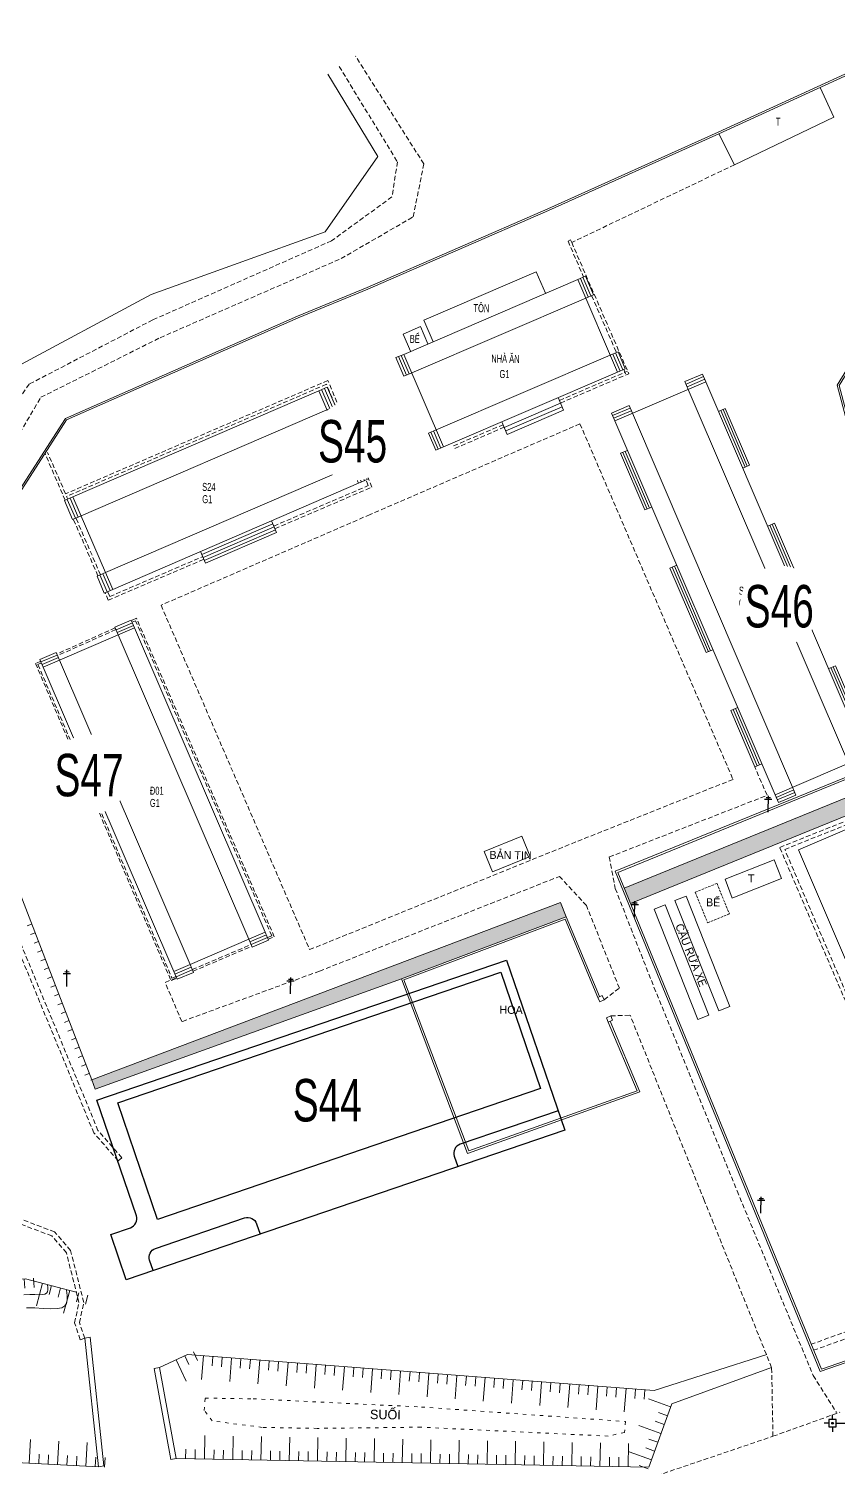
# Model space of a CAD drawing. Header units: inches. Extents: x 496359 to 501064, y 2374078 to 2377203.
# Drawn here: x 500530.2 to 500616.1, y 2376562.2 to 2376714.9 of the extents above; entities that cross this region are included whole.
import ezdxf
from ezdxf.enums import TextEntityAlignment as Align

# ---------------------------------------------------------------- set-up
doc = ezdxf.new("R2010")
doc.units = ezdxf.units.IN
doc.header["$MEASUREMENT"] = 0
doc.linetypes.add('ACAD_ISO03W100', pattern=[30, 12, -18])
doc.linetypes.add('DASHED', pattern=[0.75, 0.5, -0.25])
for name, color, linetype in [('cd', 7, 'Continuous'), ('chu', 6, 'Continuous'), ('MANH', 147, 'Continuous'), ('MOC - DC2', 1, 'Continuous'), ('NOI', 2, 'Continuous'), ('tl', 8, 'Continuous')]:
    doc.layers.add(name, color=color, linetype=linetype)
for name, color, linetype, lineweight in [('EG Text2', 7, 'Continuous', 18), ('ISO', 252, 'Continuous', 20), ('LC Net dam 1', 30, 'Continuous', 30), ('LC Net manh', 239, 'Continuous', 5), ('manh1', 67, 'Continuous', 13)]:
    doc.layers.add(name, color=color, linetype=linetype, lineweight=lineweight)
doc.styles.add('EG Hai', font='')
doc.styles.add('style1', font='')
doc.styles.get('EG Hai').set_extended_font_data('.VnArial NarrowH')
doc.styles.get('style1').set_extended_font_data('.VnAvantH')
pattern_1 = [(359.267215784, (-736010.08436, -2368366.01803), (0.566607394046, 0.317539068605), [0.375, -0.75]), (119.267215784, (-736010.08436, -2368366.01803), (-0.55830059713, 0.331926862913), [0.375, -0.75]), (59.267215784, (-736010.08436, -2368366.01803), (0.008306796916, 0.64946593152), [-0.75, 0.375])]

# ---------------------------------------------------------------- blocks, each defined once
blk = doc.blocks.new('cdien')
at = {"layer": 'cd', "extrusion": (-0.000518657, 0.000768986, 1)}
for p, q in [((-0.46, 3.14, 0), (0.49, 3.14, 0)), ((0, 0), (0, 3.5, 0)), ((-0.8, 2.78, 0), (0.76, 2.78, 0))]:
    blk.add_line(p, q, dxfattribs=at)
blk = doc.blocks.new('1')
at = {"layer": 'tl', "color": 250, "lineweight": 0}
blk.add_line((0, -0.5), (0, 0), dxfattribs=at)
blk = doc.blocks.new('t2')
at = {"layer": 'tl', "color": 250, "lineweight": 0}
for p, q in [((-2, 0), (-2, -1)), ((-1, 0), (-1, -1)), ((0, 0), (0, -2.5))]:
    blk.add_line(p, q, dxfattribs=at)
blk = doc.blocks.new('t1')
at = {"layer": 'tl', "color": 250, "lineweight": 0}
for p, q in [((0, 0), (0, 2.5)), ((-2, 0), (-2, 1)), ((-1, 0), (-1, 1))]:
    blk.add_line(p, q, dxfattribs=at)
blk = doc.blocks.new('MOC')
at = {"layer": 'MOC - DC2'}
for points in [[(-0.4, 0), (-0.9, 0)], [(0, 0.4), (0, 0.9)], [(0.4, 0), (5.03, 0)], [(0, -0.4), (0, -0.9)]]:
    blk.add_lwpolyline(points, dxfattribs=at)
blk.add_lwpolyline([(-0.4, -0.4), (0.4, -0.4), (0.4, 0.4), (-0.4, 0.4)], close=True, dxfattribs=at)
blk.add_circle((0, 0), 0.0868, dxfattribs=at)
blk = doc.blocks.new('Nền HT mới')
at = {"layer": 'MANH', "lineweight": 0}
h = blk.add_hatch(dxfattribs=at)
h.set_pattern_fill('HONEY', color=8, scale=3, angle=-0.7328, style=0)
h.set_pattern_definition(pattern_1)
h.paths.add_polyline_path([(714.21, 342.87), (714.87, 341.24), (747.98, 354.73), (747.47, 356.42)])
h = blk.add_hatch(dxfattribs=at)
h.set_pattern_fill('HONEY', color=8, scale=3, angle=-0.7328, style=0)
h.set_pattern_definition(pattern_1)
h.paths.add_polyline_path([(708.04, 339.84), (707.45, 341.35), (657.66, 322.53), (658.03, 321.54), (690.55, 333.26)])
at = {"layer": 'MANH', "color": 4, "lineweight": 0, "elevation": -28.38}
for points in [[(757.38, 324), (747.08, 358.43), (737.02, 396.25), (743.94, 407.46), (751.11, 414.41), (756.41, 419.73), (748.14, 434.14), (724.17, 423.16), (706.08, 415.01), (686.91, 406.68), (679.5, 403.63), (654.86, 392.76), (639.66, 369.15), (637.68, 365.88)], [(757.19, 323.94), (746.89, 358.37), (736.81, 396.28), (743.79, 407.59), (750.97, 414.55), (756.16, 419.76), (748.05, 433.88), (724.26, 422.98), (706.16, 414.83), (686.99, 406.5), (679.58, 403.44), (654.99, 392.6), (639.82, 369.04), (637.87, 365.81)]]:
    blk.add_lwpolyline(points, dxfattribs=at)
at = {"layer": 'MANH', "color": 3, "linetype": 'DASHED', "lineweight": 0, "elevation": -28.38}
for points in [[(637.47, 372.55), (638.11, 371.25), (652.27, 395.01), (664.93, 401.34), (684.13, 409.74), (691.79, 414.17), (692.92, 419.79), (685.68, 431.22)], [(683.94, 430.13), (690.12, 420), (689.54, 416.29), (683.13, 411.63), (664.14, 403.23), (651.03, 396.41), (636.12, 375.34), (637.11, 373.29)], [(709.5, 392.19), (687.22, 382.56)], [(709.5, 392.19), (725.75, 354.43), (709.2, 347.84)], [(687.22, 382.56), (665.02, 372.93), (680.79, 336.35), (709.2, 347.84)], [(712.62, 346.19), (729.36, 352.74), (728.06, 355.77)], [(712.61, 346.2), (713.25, 342.84), (717.36, 332.35), (726.19, 310.73), (734.26, 291.12), (736.75, 287.2)], [(681.84, 334.07), (707.33, 344.13)], [(713.68, 332.27), (710.19, 341.03), (707.33, 344.13)], [(681.84, 334.07), (667.22, 328.71), (665.46, 332.86), (666.66, 333.38)], [(712.06, 331.02), (713.68, 332.27)], [(712.78, 329.32), (714.83, 329.39)], [(729.99, 284.67), (729.85, 291.98), (722.69, 309.74), (714.83, 329.39)], [(651.55, 258.23), (661.74, 261.65), (674.33, 265.81), (729.99, 284.67), (737.1, 287.22)]]:
    blk.add_lwpolyline(points, dxfattribs=at)
at = {"layer": 'MANH', "lineweight": 0, "elevation": -28.38}
blk.add_lwpolyline([(682.72, 429.33), (688.05, 420.57), (682.45, 412.59), (663.97, 405.91), (649.22, 397.99), (642.18, 389.96), (635, 379.34), (623.08, 374.67), (610.14, 380.27), (595.24, 389.59), (587.58, 396.68), (597.22, 407.19)], dxfattribs=at)
at = {"layer": 'MANH', "color": 2, "lineweight": 0, "elevation": -28.38}
for points in [[(736.44, 424.74), (734.99, 427.9)], [(736.44, 424.74), (725.9, 419.7), (724.26, 422.98)], [(708.62, 411.45), (708.49, 411.72)], [(692.91, 403.21), (704.86, 408.34)], [(704.86, 408.34), (705.85, 406.05)], [(710.09, 407.87), (709.26, 407.51)], [(710.94, 405.9), (710.09, 407.87)], [(690.79, 399.57), (709.26, 407.51)], [(713.49, 397.68), (709.26, 407.51)], [(710.38, 405.66), (709.54, 407.63)], [(710.66, 405.78), (709.81, 407.75)], [(691.63, 397.6), (710.11, 405.54)], [(710.11, 405.54), (710.94, 405.9)], [(690.73, 401.73), (692.57, 402.52)], [(693.36, 400.68), (692.57, 402.52)], [(692.91, 403.21), (693.9, 400.91)], [(691.52, 399.89), (690.73, 401.73)], [(689.96, 399.22), (690.79, 399.57)], [(690.81, 397.25), (689.96, 399.22)], [(691.08, 397.37), (690.24, 399.34)], [(691.36, 397.49), (690.51, 399.46)], [(695.01, 389.74), (690.79, 399.57)], [(694.24, 391.55), (712.71, 399.49)], [(712.71, 399.49), (713.54, 399.84)], [(713.76, 397.8), (712.99, 399.6)], [(714.04, 397.92), (713.26, 399.72)], [(714.31, 398.03), (713.54, 399.84)], [(691.63, 397.6), (690.81, 397.25)], [(695.01, 389.75), (713.49, 397.68)], [(713.49, 397.68), (714.31, 398.03)], [(720.64, 396.68), (722.51, 397.48)], [(720.76, 396.4), (722.62, 397.2)], [(722.86, 396.65), (722.51, 397.48)], [(681.76, 395.7), (655.66, 384.43)], [(681.76, 395.7), (682.67, 396.09)], [(681.76, 395.7), (686, 385.88)], [(682.07, 395.83), (682.93, 393.82)], [(682.37, 395.96), (683.24, 393.95)], [(682.67, 396.09), (683.54, 394.08)], [(713.2, 392.51), (722.86, 396.65)], [(721, 395.85), (720.64, 396.68)], [(720.88, 396.13), (722.74, 396.92)], [(721, 395.85), (738.01, 356.14)], [(722.86, 396.65), (739.87, 356.94)], [(701.46, 391.8), (707.44, 394.37)], [(707.76, 393.64), (707.18, 394.98)], [(712.85, 393.34), (714.71, 394.14)], [(715.07, 393.31), (714.71, 394.14)], [(682.63, 393.69), (656.53, 382.42)], [(682.63, 393.69), (683.54, 394.08)], [(701.62, 391.44), (707.6, 394)], [(701.78, 391.07), (707.76, 393.64)], [(713.2, 392.51), (712.85, 393.34)], [(712.97, 393.06), (714.83, 393.86)], [(713.08, 392.79), (714.95, 393.58)], [(715.07, 393.31), (732.08, 353.6)], [(724.93, 393.82), (724.21, 393.51)], [(724.45, 393.61), (727.03, 387.59)], [(724.69, 393.71), (727.27, 387.69)], [(724.93, 393.82), (727.51, 387.79)], [(694.24, 391.55), (693.41, 391.19)], [(694.19, 389.38), (693.41, 391.19)], [(694.46, 389.5), (693.68, 391.31)], [(694.74, 389.62), (693.96, 391.43)], [(701.78, 391.07), (701.2, 392.41)], [(713.2, 392.51), (730.21, 352.8)], [(695.01, 389.74), (694.19, 389.38)], [(685.23, 387.66), (686.14, 388.06)], [(686.14, 388.06), (686.91, 386.27)], [(713.82, 389.06), (714.55, 389.37)], [(713.82, 389.06), (716.4, 383.04)], [(714.06, 389.16), (716.64, 383.14)], [(714.3, 389.26), (716.88, 383.24)], [(685.23, 387.66), (659.13, 376.4)], [(685.53, 387.8), (686.31, 386.01)], [(685.84, 387.93), (686.61, 386.14)], [(727.51, 387.79), (726.79, 387.48)], [(686, 385.88), (659.9, 374.61)], [(686, 385.88), (686.91, 386.27)], [(655.66, 384.43), (654.75, 384.04)], [(654.75, 384.04), (655.62, 382.03)], [(655.05, 384.17), (655.92, 382.16)], [(655.36, 384.3), (656.22, 382.29)], [(659.9, 374.61), (655.66, 384.43)], [(656.53, 382.42), (655.62, 382.03)], [(716.4, 383.04), (717.13, 383.35)], [(676.89, 381.56), (669.35, 378.3)], [(677.02, 381.25), (669.48, 378)], [(677.16, 380.95), (669.61, 377.69)], [(677.29, 380.65), (669.74, 377.39)], [(677.29, 380.65), (676.75, 381.88)], [(730.15, 381.63), (729.43, 381.32)], [(729.67, 381.43), (733.52, 372.44)], [(729.91, 381.53), (733.76, 372.54)], [(730.15, 381.63), (734, 372.64)], [(669.74, 377.39), (669.21, 378.63)], [(659.13, 376.4), (658.22, 376)], [(658.22, 376), (658.99, 374.22)], [(658.52, 376.14), (659.29, 374.35)], [(658.82, 376.27), (659.6, 374.48)], [(719.04, 376.88), (719.77, 377.19)], [(719.04, 376.88), (722.89, 367.89)], [(719.28, 376.98), (723.13, 367.99)], [(719.52, 377.08), (723.37, 368.09)], [(659.9, 374.61), (658.99, 374.22)], [(660.12, 370.59), (661.86, 371.34)], [(662.21, 370.51), (661.86, 371.34)], [(734, 372.64), (733.28, 372.33)], [(652.51, 366.35), (662.21, 370.51)], [(660.47, 369.77), (660.12, 370.59)], [(660.24, 370.32), (661.97, 371.06)], [(660.35, 370.04), (662.09, 370.79)], [(674.34, 337.45), (660.47, 369.77)], [(676.08, 338.19), (662.21, 370.51)], [(639.75, 368.92), (657.66, 322.53)], [(722.89, 367.89), (723.62, 368.2)], [(652.15, 367.18), (653.88, 367.92)], [(652.51, 366.35), (652.15, 367.18)], [(652.27, 366.9), (654, 367.64)], [(652.39, 366.62), (654.12, 367.37)], [(654.24, 367.09), (653.88, 367.92)], [(668.1, 334.77), (654.24, 367.09)], [(666.38, 334.03), (652.51, 366.35)], [(736.63, 366.5), (735.91, 366.19)], [(736.15, 366.3), (738.71, 360.33)], [(736.39, 366.4), (738.95, 360.43)], [(736.63, 366.5), (739.19, 360.53)], [(725.53, 361.74), (726.25, 362.05)], [(725.53, 361.74), (728.08, 355.78)], [(725.76, 361.85), (728.32, 355.88)], [(726, 361.95), (728.56, 355.98)], [(739.59, 293.13), (735.01, 291.54), (713.25, 344.67), (746.89, 358.37)], [(739.52, 293.32), (735.13, 291.79), (713.51, 344.56), (746.96, 358.19)], [(714.21, 342.87), (747.47, 356.42)], [(728.08, 355.78), (728.81, 356.09)], [(730.21, 352.8), (739.87, 356.94)], [(714.87, 341.24), (747.98, 354.73)], [(730.33, 352.52), (732.2, 353.32)], [(730.45, 352.25), (732.31, 353.05)], [(732.08, 353.6), (732.43, 352.77)], [(730.21, 352.8), (730.57, 351.97)], [(730.57, 351.97), (732.43, 352.77)], [(732.71, 346.95), (741.47, 350.7)], [(699.34, 346.77), (703.34, 348.4)], [(704.22, 346.23), (703.34, 348.4)], [(699.34, 346.77), (700.22, 344.61)], [(752.81, 300.06), (732.71, 346.95)], [(656.02, 299.98), (650.64, 301.41), (626.07, 299.54), (607.83, 297.22), (596.41, 295.24), (592.88, 294.03), (584.07, 299.72), (577.63, 305.49), (556.96, 328.45), (558.04, 338.43), (550.52, 346.38), (548.02, 345.3), (543.03, 343.85), (539.45, 342.24), (510.91, 324.22), (500.06, 320.67), (471.19, 305.87), (467.42, 308.85), (458.93, 320.65), (458.93, 320.65)], [(700.22, 344.61), (704.22, 346.23)], [(724.93, 343.83), (730.12, 345.89)], [(730.91, 343.9), (730.12, 345.89)], [(725.66, 341.81), (724.93, 343.83)], [(725.73, 341.84), (730.91, 343.9)], [(707.45, 341.35), (657.55, 322.48)], [(708.04, 339.84), (707.45, 341.35)], [(717.37, 340.65), (718.54, 341.12)], [(723.19, 329.4), (718.54, 341.12)], [(719.58, 341.57), (720.76, 342.04)], [(724.23, 329.85), (719.58, 341.57)], [(725.41, 330.31), (720.76, 342.03)], [(708.04, 339.84), (690.55, 333.26), (697.57, 314.71), (715.84, 321.24), (712.69, 328.74)], [(711.41, 331.28), (707.93, 339.58), (690.8, 333.14), (697.69, 314.97), (715.57, 321.36), (712.51, 328.66)], [(711.59, 331.36), (708.04, 339.84)], [(722.01, 328.93), (717.37, 340.65)], [(674.34, 337.45), (676.08, 338.19)], [(674.46, 337.17), (676.2, 337.92)], [(674.58, 336.9), (676.32, 337.64)], [(676.08, 338.19), (676.44, 337.37)], [(668.1, 334.77), (674.34, 337.45)], [(674.34, 337.45), (674.7, 336.62)], [(674.7, 336.62), (676.44, 337.37)], [(666.38, 334.03), (668.1, 334.77)], [(668.1, 334.77), (668.46, 333.94)], [(690.55, 333.26), (658.03, 321.54), (657.66, 322.53)], [(666.38, 334.03), (666.73, 333.2)], [(666.5, 333.76), (668.22, 334.5)], [(666.62, 333.48), (668.34, 334.22)], [(666.73, 333.2), (668.46, 333.94)], [(724.23, 329.85), (725.41, 330.31)], [(722.01, 328.93), (723.19, 329.4)], [(656.91, 295.09), (657.5, 295.19)], [(656.91, 295.09), (658.36, 281.44)], [(657.5, 295.19), (658.95, 281.54)], [(717.38, 289.53), (667.84, 293.34), (664.87, 291.99)], [(729.34, 293.35), (717.38, 289.53)], [(664.28, 291.88), (664.87, 291.99)], [(664.28, 291.88), (666.04, 282.2)], [(664.87, 291.99), (666.63, 282.3)], [(719.24, 288.12), (729.85, 291.98)], [(666.63, 282.3), (716.8, 281.38), (719.24, 288.12)], [(658.36, 281.44), (632.8, 282.78), (625.21, 280.53), (608.28, 277), (578.49, 264.79), (572.14, 262.91), (567.8, 261.93), (542.34, 270.36), (534.95, 275.68), (528.16, 278.52), (514.56, 274.84), (513.91, 262.21), (513.22, 257.54), (510.32, 252.82), (504.11, 250.7), (493.11, 257.85), (486.99, 259.93), (483.69, 268.79), (483.69, 268.79), (483.69, 268.79)], [(658.37, 281.42), (658.95, 281.54)], [(666.04, 282.2), (666.63, 282.3)]]:
    blk.add_lwpolyline(points, dxfattribs=at)
at = {"layer": 'MANH', "color": 2, "linetype": 'DASHED', "lineweight": 0, "elevation": -28.38}
blk.add_lwpolyline([(725.9, 419.7), (708.62, 411.45)], dxfattribs=at)
at = {"layer": 'MANH', "color": 5, "linetype": 'DASHED', "lineweight": 0, "elevation": -28.38}
for points in [[(708.49, 411.72), (708.23, 411.59), (709.89, 407.78)], [(708.62, 411.45), (714.68, 397.51)], [(710.74, 405.81), (713.37, 399.77)], [(707.31, 394.67), (714.56, 397.79)], [(707.43, 394.4), (714.68, 397.51)], [(714.15, 397.96), (714.4, 397.39)], [(677.11, 381.05), (687.41, 385.47), (682.74, 396.79), (654.87, 384.76)], [(686.04, 388.01), (682.58, 396.39), (654.99, 384.48)], [(696.08, 389.85), (701.33, 392.1)], [(696.2, 389.57), (701.45, 391.83)], [(654.84, 384.08), (652.7, 389.04)], [(654.87, 384.76), (652.97, 389.16)], [(676.99, 381.33), (687.02, 385.63), (686.78, 386.21)], [(655.12, 384.19), (654.99, 384.48)], [(658.31, 376.04), (655.71, 382.07)], [(658.58, 376.16), (655.98, 382.19)], [(659.42, 373.46), (669.56, 377.81)], [(659.58, 373.85), (669.44, 378.09)], [(659.58, 373.85), (659.35, 374.37)], [(659.42, 373.46), (659.08, 374.25)], [(676.4, 337.45), (677.04, 337.72), (662.41, 371.54), (661.87, 371.3)], [(676.32, 337.63), (676.77, 337.82), (662.31, 371.28), (661.95, 371.12)], [(660.15, 370.53), (653.95, 367.75)], [(660.22, 370.34), (654.03, 367.57)], [(657.88, 316.89), (648.81, 338.87), (638.42, 366.72)], [(658.32, 317.16), (649.27, 339.05), (638.89, 366.89)], [(652.24, 366.98), (651.69, 366.74), (666.08, 333.06), (666.68, 333.32)], [(652.32, 366.8), (651.95, 366.63), (666.18, 333.33), (666.61, 333.5)], [(750.69, 300.49), (730.71, 347.21), (741.93, 351.69), (762.74, 303.56), (751.44, 298.73)], [(668.33, 334.24), (674.58, 336.89)], [(668.41, 334.05), (674.66, 336.71)], [(660.48, 313.92), (657.88, 316.89)], [(660.86, 314.25), (658.32, 317.16)], [(660.48, 313.92), (660.86, 314.25)], [(656.44, 294.93), (655.84, 296.71), (656.3, 298.87), (654.97, 304.16), (653.42, 305.96), (641.44, 310.45)], [(656.91, 295.09), (656.36, 296.74), (656.81, 298.88), (655.42, 304.4), (653.72, 306.38), (641.61, 310.91)], [(750.69, 300.49), (734.04, 294.44)], [(734.3, 293.8), (751, 299.76)], [(656.44, 294.93), (656.91, 295.09)]]:
    blk.add_lwpolyline(points, dxfattribs=at)
blk.add_lwpolyline([(751.65, 299.25), (731.24, 346.99), (741.72, 351.18), (762.21, 303.77)], close=True, dxfattribs=at)
at = {"layer": 'MANH', "color": 2, "linetype": 'DASHED', "lineweight": 0, "ltscale": 0.5, "elevation": -28.38}
for points in [[(721.73, 342.44), (724.05, 343.39)], [(721.73, 342.44), (723.05, 339.21)], [(724.05, 343.39), (725.36, 340.16)], [(723.06, 339.19), (725.36, 340.16)]]:
    blk.add_lwpolyline(points, dxfattribs=at)
at = {"layer": 'MANH', "color": 2, "lineweight": 0, "elevation": -28.38}
for points in [[(711.6, 330.82), (712.06, 331.02), (711.87, 331.48), (711.41, 331.28)], [(712.51, 328.66), (712.97, 328.86), (712.78, 329.32), (712.32, 329.12)]]:
    blk.add_lwpolyline(points, close=True, dxfattribs=at)
at = {"layer": 'MANH', "color": 2, "linetype": 'ACAD_ISO03W100', "lineweight": 0, "ltscale": 0.03, "elevation": -28.38}
blk.add_lwpolyline([(670.44, 286.3), (669.61, 287.42), (669.71, 288.72), (674.8, 288.65), (692.67, 287.78), (714.35, 286.24), (714.22, 285.09), (712.5, 284.69), (692.61, 285.64), (681.61, 285.51), (675.76, 285.62), (670.44, 286.3)], dxfattribs=at)
at = {"layer": 'manh1', "lineweight": 0, "elevation": -28.38}
for points in [[(654.98, 300.26), (654.99, 300.19), (655.05, 299.62), (655.05, 299.15), (654.99, 298.79), (654.81, 298.52), (654.48, 298.33), (653.98, 298.23), (653.32, 298.2), (652.5, 298.24), (651.61, 298.3), (650.72, 298.3)], [(650.44, 299.7), (651.08, 299.74), (651.62, 299.72), (652.06, 299.7), (652.42, 299.72), (652.68, 299.77), (652.86, 299.87), (652.95, 300.02), (652.98, 300.21), (652.98, 300.46), (652.96, 300.76), (652.95, 300.8)]]:
    blk.add_lwpolyline(points, dxfattribs=at)
at = {"layer": 'cd', "lineweight": 0, "xscale": 0.5, "yscale": 0.5, "zscale": 0.5, "rotation": 359.2672157837458}
for p in [(729.48, 350.95, -1.03), (715.3, 339.75, -1.48), (655.01, 332.44, -0.49), (678.77, 331.65, -0.6), (728.72, 308.36, -2.17)]:
    blk.add_blockref('cdien', p, dxfattribs=at)
at = {"layer": 'MOC - DC2', "lineweight": 0}
blk.add_blockref('MOC', (736.32, 286.06, -3.2), dxfattribs=at)
at = {"layer": 'NOI', "color": 2, "lineweight": 0}
for name, p, rotation in [('1', (651.28, 339.07, -2.53), 291.1024921645667), ('1', (651.64, 338.14, -2.53), 291.1024921645667), ('1', (652, 337.21, -2.53), 291.1024921645667), ('1', (652.36, 336.27, -2.53), 291.1024921645667), ('1', (652.72, 335.34, -2.53), 291.1024921645667), ('1', (653.08, 334.41, -2.53), 291.1024921645667), ('1', (653.44, 333.47, -2.53), 291.1024921645667), ('1', (653.8, 332.54, -2.53), 291.1024921645667), ('1', (654.16, 331.61, -2.53), 291.1024921645667), ('1', (654.52, 330.67, -2.53), 291.1024921645667), ('1', (654.88, 329.74, -2.53), 291.1024921645667), ('1', (655.24, 328.81, -2.53), 291.1024921645667), ('1', (655.6, 327.88, -2.53), 291.1024921645667), ('1', (655.96, 326.94, -2.53), 291.1024921645667), ('1', (656.32, 326.01, -2.53), 291.1024921645667), ('1', (656.68, 325.08, -2.53), 291.1024921645667), ('1', (657.04, 324.14, -2.53), 291.1024921645667), ('1', (657.4, 323.21, -2.53), 291.1024921645667), ('t1', (649.49, 301.32, -28.38), 184.3479560549233), ('t1', (652.42, 300.94, -28.38), 165.1253646940451), ('t1', (655.32, 300.17, -28.38), 165.1253646940451), ('t1', (666.64, 292.8, -28.38), 204.4982228078422), ('t1', (669.52, 293.21, -28.38), 175.6024078969537), ('t1', (672.51, 292.98, -28.38), 175.6024078969537), ('t1', (675.5, 292.75, -28.38), 175.6024078969537), ('t1', (678.5, 292.52, -28.38), 175.6024078969537), ('t1', (681.49, 292.29, -28.38), 175.6024078969537), ('t1', (684.48, 292.06, -28.38), 175.6024078969537), ('t1', (687.47, 291.83, -28.38), 175.6024078969537), ('t1', (690.46, 291.6, -28.38), 175.6024078969537), ('t1', (693.45, 291.37, -28.38), 175.6024078969537), ('t1', (696.44, 291.14, -28.38), 175.6024078969537), ('t1', (699.43, 290.91, -28.38), 175.6024078969537), ('t1', (702.42, 290.68, -28.38), 175.6024078969537), ('t1', (705.42, 290.45, -28.38), 175.6024078969537), ('t1', (708.41, 290.22, -28.38), 175.6024078969537), ('t1', (711.4, 289.99, -28.38), 175.6024078969537), ('t1', (714.39, 289.76, -28.38), 175.6024078969537), ('t1', (719.12, 287.8, -28.38), 70.05832019437757), ('t1', (718.1, 284.98, -28.38), 70.05832019437757), ('t2', (651.03, 281.82, -28.38), 176.9853807551361), ('t2', (654.03, 281.67, -28.38), 176.9853807551361), ('t1', (669.63, 282.25, -28.38), 358.9486173516703), ('t1', (672.63, 282.19, -28.38), 358.9486173516703), ('t1', (675.63, 282.14, -28.38), 358.9486173516703), ('t1', (678.63, 282.08, -28.38), 358.9486173516703), ('t1', (681.63, 282.03, -28.38), 358.9486173516703), ('t1', (684.63, 281.97, -28.38), 358.9486173516703), ('t1', (687.63, 281.92, -28.38), 358.9486173516703), ('t1', (690.63, 281.86, -28.38), 358.9486173516703), ('t1', (693.63, 281.81, -28.38), 358.9486173516703), ('t1', (696.63, 281.75, -28.38), 358.9486173516703), ('t1', (699.63, 281.7, -28.38), 358.9486173516703), ('t1', (702.62, 281.64, -28.38), 358.9486173516703), ('t2', (657.03, 281.51, -28.38), 176.9853807551361), ('t1', (705.62, 281.59, -28.38), 358.9486173516703), ('t1', (708.62, 281.53, -28.38), 358.9486173516703), ('t1', (711.62, 281.48, -28.38), 358.9486173516703), ('t1', (714.62, 281.42, -28.38), 358.9486173516703), ('t1', (717.08, 282.16, -28.38), 70.05832019437757)]:
    blk.add_blockref(name, p, dxfattribs=dict(at, rotation=rotation))
at = {"layer": 'chu', "color": 6, "lineweight": 0, "style": 'style1', "width": 0.7}
for s, p in [('t', (730.29, 423.86, -28.38)), ('t«n', (698.19, 404.06, -28.38)), ('bÓ', (691.43, 400.79, -28.38)), ('nhµ ¨n', (700.08, 398.69, -28.38)), ('g1', (700.95, 397.06, -28.38)), ('s24', (669.38, 385.07, -28.38)), ('g1', (669.39, 383.77, -28.38)), ('s22', (726.37, 374.05, -28.38)), ('g1', (726.37, 372.75, -28.38)), ('®01', (663.83, 352.81, -28.38)), ('g1', (663.83, 351.51, -28.38))]:
    blk.add_text(s, height=0.85, rotation=359.2672, dxfattribs=at).set_placement(p)
at = {"layer": 'chu', "color": 6, "lineweight": 0, "style": 'style1'}
for s, height, rotation, p in [('b¶n tin', 0.85, 359.2672, (699.88, 345.99, -28.38)), ('t', 0.85, 359.2672, (727.32, 343.5, -54.55)), ('bÓ', 0.85, 359.2672, (722.88, 340.96, -28.38)), ('cÇu röa xe', 0.85, 291.6214, (719.6, 338.91, -2.12)), ('hoa', 0.85, 359.2672, (700.95, 329.55, -28.38)), ('suèi', 1, 359.2672, (687.2, 286.5, -28.38))]:
    blk.add_text(s, height=height, rotation=rotation, dxfattribs=at).set_placement(p)

msp = doc.modelspace()

# ---------------------------------------------------------------- linework, layer by layer
at = {"layer": 'LC Net dam 1'}
for points in [[(500586.38, 2376600.01), (500575.97, 2376596.45, 0.414214), (500575.35, 2376595.18), (500575.72, 2376594.08)], [(500543.38, 2376583.03), (500543, 2376584.13, -0.414214), (500543.63, 2376585.4), (500553.09, 2376588.63, -0.414214), (500554.36, 2376588.01), (500554.74, 2376586.9)]]:
    msp.add_lwpolyline(points, format="xyb", dxfattribs=at)

# ---------------------------------------------------------------- block references
at = {"layer": 'LC Net manh'}
msp.add_blockref('Nền HT mới', (499879.2, 2376280.77, 2.92), dxfattribs=at)

# ---------------------------------------------------------------- next in the draw order: wipeouts: each hides what was drawn before it
at = {"ltscale": 500}
for points, z in [([(500561.65, 2376668.17), (500561.18, 2376668.72), (500560.93, 2376669.12), (500560.69, 2376669.61), (500560.52, 2376670.14), (500560.43, 2376670.63), (500560.4, 2376671.07), (500560.42, 2376671.6), (500560.48, 2376672.01), (500560.64, 2376672.58), (500560.76, 2376672.89), (500560.99, 2376673.33), (500561.25, 2376673.72), (500561.63, 2376674.16), (500562.04, 2376674.52), (500562.51, 2376674.84), (500562.96, 2376675.07), (500563.4, 2376675.23), (500563.79, 2376675.33), (500564.3, 2376675.4), (500564.73, 2376675.41), (500565.15, 2376675.38), (500565.69, 2376675.28), (500566.1, 2376675.15), (500566.48, 2376674.99), (500567.07, 2376674.64), (500567.33, 2376674.45), (500567.63, 2376674.18), (500567.88, 2376673.9), (500568.14, 2376673.55), (500568.39, 2376673.14), (500568.55, 2376672.8), (500568.68, 2376672.45), (500568.79, 2376671.99), (500568.85, 2376671.59), (500568.87, 2376671.01), (500568.81, 2376670.46), (500568.72, 2376670.03), (500568.6, 2376669.68), (500568.4, 2376669.23), (500568.18, 2376668.85), (500567.98, 2376668.57), (500567.64, 2376668.18), (500567.38, 2376667.94), (500566.97, 2376667.63), (500566.69, 2376667.46), (500566.44, 2376667.34), (500566.13, 2376667.21), (500565.79, 2376667.09), (500565.45, 2376667.01), (500565.11, 2376666.96), (500564.75, 2376666.94), (500564.47, 2376666.94), (500564.03, 2376666.98), (500563.67, 2376667.05), (500563.26, 2376667.16), (500562.87, 2376667.32), (500562.39, 2376667.58), (500562.17, 2376667.72), (500561.87, 2376667.96)], -292.38), ([(500606.95, 2376650.65), (500606.48, 2376651.2), (500606.23, 2376651.6), (500606, 2376652.09), (500605.83, 2376652.62), (500605.73, 2376653.11), (500605.7, 2376653.55), (500605.72, 2376654.08), (500605.78, 2376654.49), (500605.94, 2376655.06), (500606.07, 2376655.37), (500606.29, 2376655.81), (500606.55, 2376656.2), (500606.93, 2376656.64), (500607.34, 2376657), (500607.81, 2376657.32), (500608.27, 2376657.55), (500608.7, 2376657.71), (500609.1, 2376657.81), (500609.6, 2376657.88), (500610.04, 2376657.89), (500610.45, 2376657.86), (500610.99, 2376657.76), (500611.4, 2376657.63), (500611.78, 2376657.47), (500612.37, 2376657.12), (500612.63, 2376656.93), (500612.93, 2376656.66), (500613.18, 2376656.38), (500613.45, 2376656.03), (500613.69, 2376655.62), (500613.85, 2376655.28), (500613.98, 2376654.93), (500614.1, 2376654.47), (500614.16, 2376654.07), (500614.17, 2376653.49), (500614.12, 2376652.94), (500614.02, 2376652.51), (500613.9, 2376652.16), (500613.71, 2376651.71), (500613.49, 2376651.33), (500613.28, 2376651.05), (500612.94, 2376650.66), (500612.68, 2376650.42), (500612.27, 2376650.11), (500611.99, 2376649.94), (500611.74, 2376649.82), (500611.44, 2376649.69), (500611.09, 2376649.57), (500610.76, 2376649.49), (500610.41, 2376649.44), (500610.06, 2376649.42), (500609.77, 2376649.42), (500609.34, 2376649.46), (500608.97, 2376649.53), (500608.57, 2376649.64), (500608.17, 2376649.8), (500607.7, 2376650.06), (500607.48, 2376650.2), (500607.17, 2376650.44)], -319.74), ([(500533.65, 2376632.72), (500533.19, 2376633.27), (500532.94, 2376633.67), (500532.7, 2376634.17), (500532.53, 2376634.7), (500532.44, 2376635.19), (500532.41, 2376635.63), (500532.43, 2376636.16), (500532.49, 2376636.56), (500532.65, 2376637.13), (500532.77, 2376637.45), (500533, 2376637.88), (500533.26, 2376638.28), (500533.64, 2376638.72), (500534.05, 2376639.08), (500534.52, 2376639.39), (500534.97, 2376639.62), (500535.41, 2376639.78), (500535.8, 2376639.88), (500536.31, 2376639.95), (500536.74, 2376639.96), (500537.15, 2376639.93), (500537.69, 2376639.83), (500538.11, 2376639.71), (500538.49, 2376639.54), (500539.08, 2376639.2), (500539.34, 2376639), (500539.63, 2376638.73), (500539.89, 2376638.45), (500540.15, 2376638.1), (500540.4, 2376637.69), (500540.56, 2376637.35), (500540.69, 2376637), (500540.8, 2376636.55), (500540.86, 2376636.15), (500540.88, 2376635.57), (500540.82, 2376635.02), (500540.72, 2376634.58), (500540.61, 2376634.23), (500540.41, 2376633.79), (500540.19, 2376633.41), (500539.99, 2376633.12), (500539.65, 2376632.74), (500539.39, 2376632.49), (500538.98, 2376632.19), (500538.7, 2376632.02), (500538.45, 2376631.89), (500538.14, 2376631.76), (500537.79, 2376631.65), (500537.46, 2376631.57), (500537.11, 2376631.52), (500536.76, 2376631.49), (500536.47, 2376631.49), (500536.04, 2376631.53), (500535.68, 2376631.6), (500535.27, 2376631.72), (500534.88, 2376631.87), (500534.4, 2376632.13), (500534.18, 2376632.28), (500533.88, 2376632.52)], -264.47), ([(500558.96, 2376598.19), (500558.49, 2376598.74), (500558.24, 2376599.14), (500558, 2376599.63), (500557.84, 2376600.16), (500557.74, 2376600.66), (500557.71, 2376601.1), (500557.73, 2376601.62), (500557.79, 2376602.03), (500557.95, 2376602.6), (500558.07, 2376602.92), (500558.3, 2376603.35), (500558.56, 2376603.75), (500558.94, 2376604.18), (500559.35, 2376604.54), (500559.82, 2376604.86), (500560.27, 2376605.09), (500560.71, 2376605.25), (500561.1, 2376605.35), (500561.61, 2376605.42), (500562.04, 2376605.43), (500562.46, 2376605.4), (500563, 2376605.3), (500563.41, 2376605.17), (500563.79, 2376605.01), (500564.38, 2376604.66), (500564.64, 2376604.47), (500564.94, 2376604.2), (500565.19, 2376603.92), (500565.45, 2376603.57), (500565.7, 2376603.16), (500565.86, 2376602.82), (500565.99, 2376602.47), (500566.1, 2376602.02), (500566.16, 2376601.61), (500566.18, 2376601.03), (500566.12, 2376600.48), (500566.03, 2376600.05), (500565.91, 2376599.7), (500565.71, 2376599.25), (500565.49, 2376598.87), (500565.29, 2376598.59), (500564.95, 2376598.2), (500564.69, 2376597.96), (500564.28, 2376597.66), (500564, 2376597.49), (500563.75, 2376597.36), (500563.44, 2376597.23), (500563.1, 2376597.11), (500562.76, 2376597.03), (500562.42, 2376596.98), (500562.06, 2376596.96), (500561.78, 2376596.96), (500561.34, 2376597), (500560.98, 2376597.07), (500560.57, 2376597.18), (500560.18, 2376597.34), (500559.7, 2376597.6), (500559.48, 2376597.74), (500559.18, 2376597.98)], -264.47)]:
    msp.add_wipeout(points, dxfattribs=at).translate(0, 0, z).dxf.layer = 'ISO'

# ---------------------------------------------------------------- next in the draw order: linework, layer by layer
at = {"layer": 'LC Net dam 1'}
msp.add_lwpolyline([(500537.4, 2376601.14), (500580.91, 2376616.01), (500587.08, 2376597.96), (500540.53, 2376582.05), (500538.88, 2376586.88), (500540.97, 2376587.59, 0.414214), (500541.6, 2376588.86), (500537.4, 2376601.14)], format="xyb", dxfattribs=at)
at = {"layer": 'LC Net dam 1', "elevation": -240.47}
msp.add_lwpolyline([(500539.62, 2376600.85), (500580.29, 2376614.74), (500584.52, 2376602.36), (500543.85, 2376588.47)], close=True, dxfattribs=at)

# ---------------------------------------------------------------- next in the draw order: texts
at = {"layer": 'EG Text2', "style": 'EG Hai', "width": 0.8}
for s, p in [('s45', (500564.56, 2376671.11, -292.38)), ('s46', (500609.86, 2376653.59, -319.74)), ('s47', (500536.57, 2376635.66, -264.47)), ('s44', (500561.87, 2376601.13, -264.47))]:
    msp.add_text(s, height=4.5, rotation=0, dxfattribs=at).set_placement(p, align=Align.MIDDLE_CENTER)

doc.saveas('drawing.dxf')
